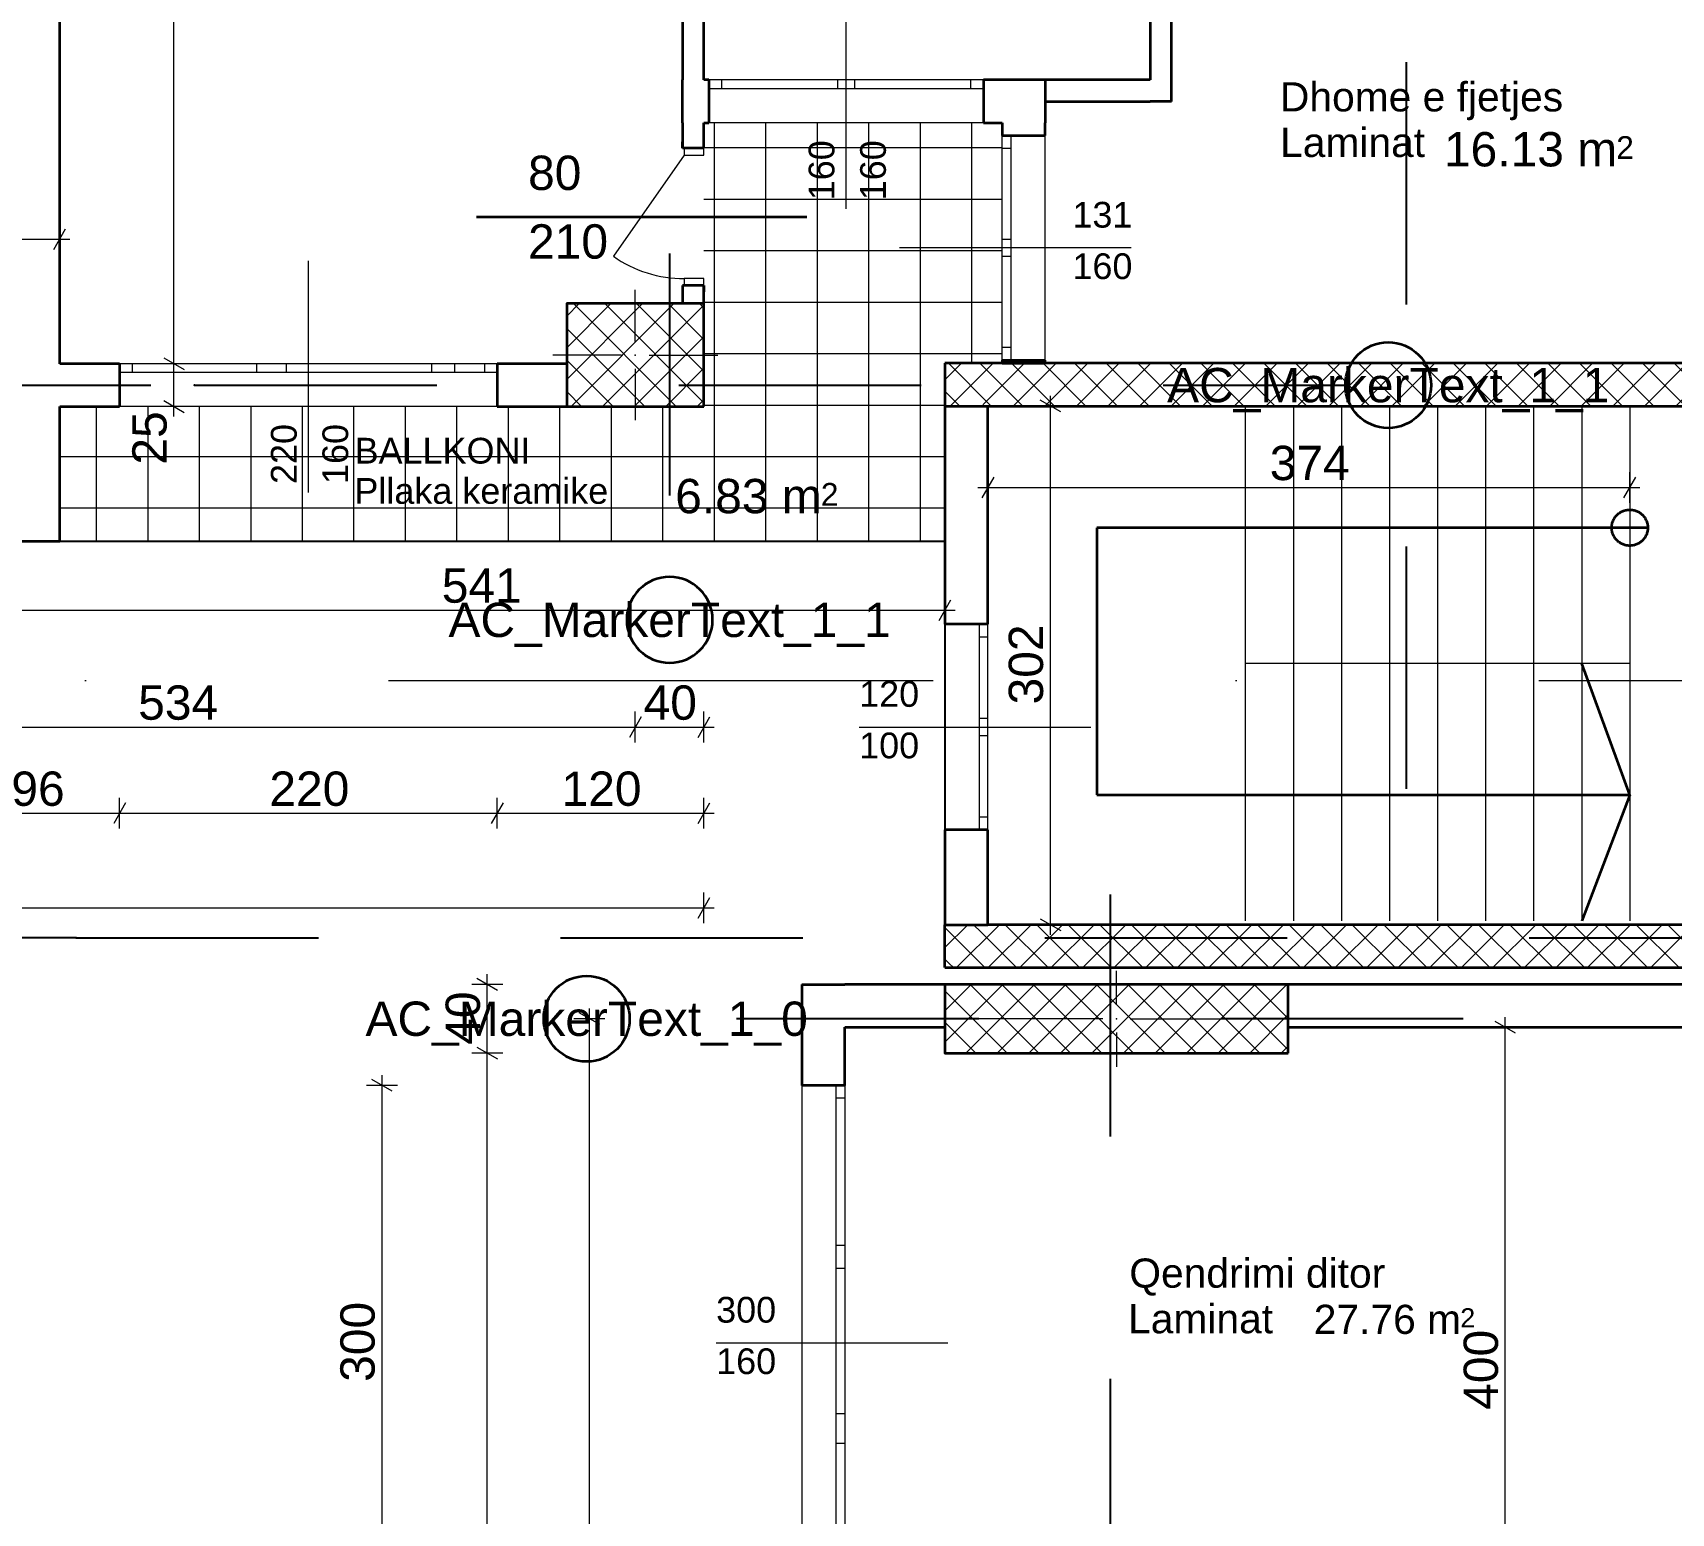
# Model space of a CAD drawing. Header units: centimetres. Extents: x 765 to 25620, y 224160 to 230516.
# Drawn here: x 2017 to 2971, y 227625 to 228488 of the extents above; entities that cross this region are included whole.
import ezdxf
from ezdxf.enums import TextEntityAlignment as Align

# ---------------------------------------------------------------- set-up
doc = ezdxf.new("R2010")
doc.units = ezdxf.units.CM
doc.header["$MEASUREMENT"] = 0
for name, pattern in [('Dashed', [423.333333, 211.666667, -211.666667]), ('Dot & Dashed', [670.277762, 317.5, -176.388889, 0, -176.388874]), ('Small Dashed', [282.222222, 141.111111, -141.111111])]:
    doc.linetypes.add(name, pattern=pattern)
for name, color, linetype, lineweight in [('0_Pen_No__1', 7, 'Continuous', 13), ('0_Pen_No__101', 252, 'Continuous', 13), ('0_Pen_No__6', 5, 'Continuous', 35), ('2D Drafting - General_Pen_No__6', 5, 'Continuous', 35), ('ARCHICAD Door Markers_Pen_No__21', 7, 'Continuous', 35), ('ARCHICAD Door Markers_Pen_No__7', 7, 'Continuous', 35), ('ARCHICAD Doors_Pen_No__27', 7, 'Continuous', 35), ('ARCHICAD Window Markers_Pen_No__1', 7, 'Continuous', 13), ('ARCHICAD Window Markers_Pen_No__7', 7, 'Continuous', 35), ('ARCHICAD Windows_Pen_No__27', 7, 'Continuous', 35), ('Structural - Bearing_Pen_No__20', 1, 'Continuous', 0), ('Structural - Bearing_Pen_No__21', 7, 'Continuous', 35), ('Structural - Bearing_Pen_No__27', 7, 'Continuous', 35), ('Structural - Shear_Pen_No__1', 7, 'Continuous', 13), ('Structural - Shear_Pen_No__7', 7, 'Continuous', 35)]:
    doc.layers.add(name, color=color, linetype=linetype, lineweight=lineweight)
for name, color, linetype, lineweight, true_color in [('0_Pen_No__8', 7, 'Continuous', 35, 0xa80f02), ('Annotation - Text_Pen_No__8', 7, 'Continuous', 35, 0xa80f02), ('ARCHICAD Doors_Pen_No__23', 7, 'Continuous', 20, 0xff6600), ('ARCHICAD Doors_Pen_No__3', 7, 'Continuous', 18, 0xff6600), ('ARCHICAD Windows_Pen_No__23', 7, 'Continuous', 20, 0xff6600), ('ARCHICAD Windows_Pen_No__3', 7, 'Continuous', 18, 0xff6600), ('Marker - Section_Pen_No__85', 7, 'Continuous', 20, 0x80c2ff), ('Structural - Shear_Pen_No__58', 7, 'Continuous', 25, 0xdf0000)]:
    doc.layers.add(name, color=color, linetype=linetype, lineweight=lineweight, true_color=true_color)
for name, color, linetype in [('ARCHICAD Door Markers', 7, 'Continuous'), ('ARCHICAD Doors', 7, 'Continuous'), ('ARCHICAD Window Markers', 7, 'Continuous'), ('ARCHICAD Windows', 7, 'Continuous'), ('Dimensioning - General', 7, 'Continuous'), ('Structural - Bearing', 7, 'Continuous')]:
    doc.layers.add(name, color=color, linetype=linetype)
doc.styles.add('GENERATED_STYLE_1', font='arial.ttf')
pattern_1 = [(45, (1303.923, 207240.939), (-9.192388, 9.192388), []), (135, (1303.923, 207240.939), (9.192388, 9.192388), [])]

# ---------------------------------------------------------------- blocks, each defined once
blk = doc.blocks.new('Triple Window 22_2')
at = {"layer": 'ARCHICAD Windows_Pen_No__23', "color": 30, "linetype": 'Continuous', "lineweight": 20, "true_color": 0xff6600}
for p, q in [((-1100, 0), (-1025, 0)), ((-1025, 0), (-1025, -50)), ((-852.5, -50), (-852.5, 0)), ((-852.5, 0), (-784.5, 0)), ((-784.5, 0), (-716.5, 0)), ((-716.5, 0), (-716.5, -50)), ((128, -50), (128, 0)), ((128, 0), (215.5, 0)), ((215.5, 0), (303, 0)), ((303, 0), (303, -50)), ((1025, -50), (1025, 0)), ((1025, 0), (1100, 0)), ((-1025, -50), (-1100, -50)), ((-784.5, -50), (-852.5, -50)), ((-716.5, -50), (-784.5, -50)), ((215.5, -50), (128, -50)), ((303, -50), (215.5, -50)), ((1100, -50), (1025, -50))]:
    blk.add_line(p, q, dxfattribs=at)
at = {"layer": 'ARCHICAD Windows_Pen_No__27', "color": 7, "linetype": 'Continuous', "lineweight": 35}
for p, q in [((-1100, 0), (-1100, -50)), ((-1100, 0), (-1100, -50)), ((1100, 0), (1100, -50)), ((1100, 0), (1100, -50)), ((-1100, -50), (-1100, -250)), ((1100, -50), (1100, -250))]:
    blk.add_line(p, q, dxfattribs=at)
at = {"layer": 'ARCHICAD Windows_Pen_No__3', "color": 30, "linetype": 'Continuous', "lineweight": 18, "true_color": 0xff6600}
for p, q in [((-1100, 0), (1100, 0)), ((-1025, 0), (-852.5, 0)), ((-716.5, 0), (128, 0)), ((303, 0), (1025, 0)), ((-852.5, -50), (-1025, -50)), ((128, -50), (-716.5, -50)), ((1025, -50), (303, -50)), ((-1100, -250), (1100, -250))]:
    blk.add_line(p, q, dxfattribs=at)
blk = doc.blocks.new('W Marker 22')
at = {"layer": 'ARCHICAD Window Markers_Pen_No__1', "color": 7, "linetype": 'Continuous', "lineweight": 13}
blk.add_line((0, -750), (0, 600), dxfattribs=at)
at = {"layer": 'ARCHICAD Window Markers_Pen_No__7', "color": 7, "lineweight": 35, "style": 'GENERATED_STYLE_1'}
for tag, p in [('AC_MarkerText_2_1', (-23.6, -701)), ('AC_MarkerText_2_0', (276.4, -701))]:
    blk.add_attdef(tag, text='', height=150, rotation=90, dxfattribs=at).set_placement(p, align=Align.BOTTOM_LEFT)
blk = doc.blocks.new('Double Sash Window 22_3')
at = {"layer": 'ARCHICAD Windows_Pen_No__23', "color": 30, "linetype": 'Continuous', "lineweight": 20, "true_color": 0xff6600}
for p, q in [((-654.2, 0), (-579.2, 0)), ((-579.2, 0), (-579.2, -50)), ((-50, -50), (-50, 0)), ((-50, 0), (0, 0)), ((0, 0), (50, 0)), ((50, 0), (50, -50)), ((579.2, -50), (579.2, 0)), ((579.2, 0), (654.2, 0)), ((-579.2, -50), (-654.2, -50)), ((0, -50), (-50, -50)), ((50, -50), (0, -50)), ((654.2, -50), (579.2, -50))]:
    blk.add_line(p, q, dxfattribs=at)
at = {"layer": 'ARCHICAD Windows_Pen_No__27', "color": 7, "linetype": 'Continuous', "lineweight": 35}
for p, q in [((-654.2, 0), (-654.2, -50)), ((-654.2, 0), (-654.2, -50)), ((654.2, 0), (654.2, -50)), ((654.2, 0), (654.2, -50)), ((-654.2, -50), (-654.2, -250)), ((654.2, -50), (654.2, -250))]:
    blk.add_line(p, q, dxfattribs=at)
at = {"layer": 'ARCHICAD Windows_Pen_No__3', "color": 30, "linetype": 'Continuous', "lineweight": 18, "true_color": 0xff6600}
for p, q in [((-654.2, 0), (654.2, 0)), ((-579.2, 0), (-50, 0)), ((50, 0), (579.2, 0)), ((-50, -50), (-579.2, -50)), ((579.2, -50), (50, -50)), ((-654.2, -250), (654.2, -250))]:
    blk.add_line(p, q, dxfattribs=at)
blk = doc.blocks.new('W Marker 22_2')
at = {"layer": 'ARCHICAD Window Markers_Pen_No__1', "color": 7, "linetype": 'Continuous', "lineweight": 13}
blk.add_line((0, 500), (0, -850), dxfattribs=at)
at = {"layer": 'ARCHICAD Window Markers_Pen_No__7', "color": 7, "lineweight": 35, "style": 'GENERATED_STYLE_1'}
for tag, p in [('AC_MarkerText_3', (276.4, 207.5)), ('iShowSillTo', (-23.6, 207.4))]:
    blk.add_attdef(tag, text='', height=150, rotation=90, dxfattribs=at).set_placement(p, align=Align.BOTTOM_LEFT)
blk = doc.blocks.new('Double Sash Window 22_2')
at = {"layer": 'ARCHICAD Windows_Pen_No__23', "color": 30, "linetype": 'Continuous', "lineweight": 20, "true_color": 0xff6600}
for p, q in [((-800, 0), (-725, 0)), ((-725, 0), (-725, -50)), ((-50, -50), (-50, 0)), ((-50, 0), (0, 0)), ((0, 0), (50, 0)), ((50, 0), (50, -50)), ((725, -50), (725, 0)), ((725, 0), (800, 0)), ((-725, -50), (-800, -50)), ((0, -50), (-50, -50)), ((50, -50), (0, -50)), ((800, -50), (725, -50))]:
    blk.add_line(p, q, dxfattribs=at)
at = {"layer": 'ARCHICAD Windows_Pen_No__27', "color": 7, "linetype": 'Continuous', "lineweight": 35}
for p, q in [((-800, 0), (-800, -50)), ((-800, 0), (-800, -50)), ((800, 0), (800, -50)), ((800, 0), (800, -50)), ((-800, -50), (-800, -250)), ((800, -50), (800, -250))]:
    blk.add_line(p, q, dxfattribs=at)
at = {"layer": 'ARCHICAD Windows_Pen_No__3', "color": 30, "linetype": 'Continuous', "lineweight": 18, "true_color": 0xff6600}
for p, q in [((-800, 0), (800, 0)), ((-725, 0), (-50, 0)), ((50, 0), (725, 0)), ((-50, -50), (-725, -50)), ((725, -50), (50, -50)), ((-800, -250), (800, -250))]:
    blk.add_line(p, q, dxfattribs=at)
blk = doc.blocks.new('Door 22_6')
at = {"layer": 'ARCHICAD Doors_Pen_No__23', "color": 30, "linetype": 'Continuous', "lineweight": 20, "true_color": 0xff6600}
for p, q in [((-360, 0), (-400, 0)), ((-400, 0), (-400, -115)), ((-360, -115), (-360, 0)), ((400, 0), (360, 0)), ((360, 0), (360, -115)), ((400, -115), (400, 0)), ((-400, -115), (-360, -115)), ((360, -115), (400, -115))]:
    blk.add_line(p, q, dxfattribs=at)
at = {"layer": 'ARCHICAD Doors_Pen_No__27', "color": 7, "linetype": 'Continuous', "lineweight": 35}
for p, q in [((-400, 10), (-437, 10)), ((-400, 10), (-437, 10)), ((-400, 0), (-400, 10)), ((-400, 0), (-400, 10)), ((-400, -115), (-400, 0)), ((-400, -115), (-400, 0)), ((400, 0), (400, 10)), ((400, 0), (400, 10)), ((400, 10), (437, 10)), ((400, 10), (437, 10)), ((400, -115), (400, 0)), ((400, -115), (400, 0)), ((-400, -115), (-437, -115)), ((-400, -115), (-437, -115)), ((400, -115), (437, -115)), ((400, -115), (437, -115))]:
    blk.add_line(p, q, dxfattribs=at)
at = {"layer": 'ARCHICAD Doors_Pen_No__3', "color": 30, "linetype": 'Continuous', "lineweight": 18, "true_color": 0xff6600}
blk.add_line((360, 0), (-229.8, 413), dxfattribs=at)
blk.add_arc((360, 0), 720, 145, 180, dxfattribs=at)
blk = doc.blocks.new('D Marker 22_6')
at = {"layer": 'ARCHICAD Door Markers_Pen_No__21', "color": 7, "linetype": 'Continuous', "lineweight": 35}
blk.add_line((0, -1325), (0, 600), dxfattribs=at)
at = {"layer": 'ARCHICAD Door Markers_Pen_No__7', "color": 7, "lineweight": 35, "style": 'GENERATED_STYLE_1'}
for tag, p in [('AC_MarkerText_2', (-31.4, -959.7)), ('AC_MarkerText_3', (368.6, -959.7))]:
    blk.add_attdef(tag, text='', height=200, rotation=90, dxfattribs=at).set_placement(p, align=Align.BOTTOM_LEFT)
blk = doc.blocks.new('Triple Window 22')
at = {"layer": 'ARCHICAD Windows_Pen_No__23', "color": 30, "linetype": 'Continuous', "lineweight": 20, "true_color": 0xff6600}
for p, q in [((-1500, 0), (-1425, 0)), ((-1425, 0), (-1425, -50)), ((-568, -50), (-568, 0)), ((-568, 0), (-500, 0)), ((-500, 0), (-432, 0)), ((-432, 0), (-432, -50)), ((412.5, -50), (412.5, 0)), ((412.5, 0), (500, 0)), ((500, 0), (587.5, 0)), ((587.5, 0), (587.5, -50)), ((1425, -50), (1425, 0)), ((1425, 0), (1500, 0)), ((-1425, -50), (-1500, -50)), ((-500, -50), (-568, -50)), ((-432, -50), (-500, -50)), ((500, -50), (412.5, -50)), ((587.5, -50), (500, -50)), ((1500, -50), (1425, -50))]:
    blk.add_line(p, q, dxfattribs=at)
at = {"layer": 'ARCHICAD Windows_Pen_No__27', "color": 7, "linetype": 'Continuous', "lineweight": 35}
for p, q in [((-1500, 0), (-1500, -50)), ((-1500, 0), (-1500, -50)), ((1500, 0), (1500, -50)), ((1500, 0), (1500, -50)), ((-1500, -50), (-1500, -250)), ((1500, -50), (1500, -250))]:
    blk.add_line(p, q, dxfattribs=at)
at = {"layer": 'ARCHICAD Windows_Pen_No__3', "color": 30, "linetype": 'Continuous', "lineweight": 18, "true_color": 0xff6600}
for p, q in [((-1500, 0), (1500, 0)), ((-1425, 0), (-568, 0)), ((-432, 0), (412.5, 0)), ((587.5, 0), (1425, 0)), ((-568, -50), (-1425, -50)), ((412.5, -50), (-432, -50)), ((1425, -50), (587.5, -50)), ((-1500, -250), (1500, -250))]:
    blk.add_line(p, q, dxfattribs=at)
blk = doc.blocks.new('Double Sash Window 22')
at = {"layer": 'ARCHICAD Windows_Pen_No__23', "color": 30, "linetype": 'Continuous', "lineweight": 20, "true_color": 0xff6600}
for p, q in [((-600, 0), (-525, 0)), ((-525, 0), (-525, -50)), ((-50, -50), (-50, 0)), ((-50, 0), (0, 0)), ((0, 0), (50, 0)), ((50, 0), (50, -50)), ((525, -50), (525, 0)), ((525, 0), (600, 0)), ((-525, -50), (-600, -50)), ((0, -50), (-50, -50)), ((50, -50), (0, -50)), ((600, -50), (525, -50))]:
    blk.add_line(p, q, dxfattribs=at)
at = {"layer": 'ARCHICAD Windows_Pen_No__27', "color": 7, "linetype": 'Continuous', "lineweight": 35}
for p, q in [((-600, 0), (-600, -50)), ((-600, 0), (-600, -50)), ((600, 0), (600, -50)), ((600, 0), (600, -50)), ((-600, -50), (-600, -250)), ((600, -50), (600, -250))]:
    blk.add_line(p, q, dxfattribs=at)
at = {"layer": 'ARCHICAD Windows_Pen_No__3', "color": 30, "linetype": 'Continuous', "lineweight": 18, "true_color": 0xff6600}
for p, q in [((-600, 0), (600, 0)), ((-525, 0), (-50, 0)), ((50, 0), (525, 0)), ((-50, -50), (-525, -50)), ((525, -50), (50, -50)), ((-600, -250), (600, -250))]:
    blk.add_line(p, q, dxfattribs=at)

msp = doc.modelspace()

# ---------------------------------------------------------------- hatches: boundary and pattern name
at = {"layer": 'Structural - Bearing', "linetype": 'Continuous', "lineweight": 0, "true_color": 0x000000}
h = msp.add_hatch(dxfattribs=at)
h.set_pattern_fill('CONCRETE_BLOCK', color=18, scale=0.1, style=0, pattern_type=2)
h.set_pattern_definition(pattern_1)
h.paths.add_polyline_path([(2407.85, 228270.03), (2407.85, 228330.03), (2327.85, 228330.03), (2327.85, 228270.03)])
h = msp.add_hatch(dxfattribs=at)
h.set_pattern_fill('CONCRETE_BLOCK', color=18, scale=0.1, style=0, pattern_type=2)
h.set_pattern_definition(pattern_1)
h.paths.add_polyline_path([(3295.09, 228295.34), (2548.26, 228295.34), (2573.26, 228270.34), (3295.09, 228270.34)])
h = msp.add_hatch(dxfattribs=at)
h.set_pattern_fill('CONCRETE_BLOCK', color=18, scale=0.1, style=0, pattern_type=2)
h.set_pattern_definition(pattern_1)
h.paths.add_polyline_path([(2548.26, 228270.34), (2573.26, 228270.34), (2548.26, 228295.34)])
h = msp.add_hatch(dxfattribs=at)
h.set_pattern_fill('CONCRETE_BLOCK', color=18, scale=0.1, style=0, pattern_type=2)
h.set_pattern_definition(pattern_1)
h.paths.add_polyline_path([(3295.09, 227968.13), (2573.26, 227968.13), (2548.26, 227943.13), (3295.09, 227943.13)])
h = msp.add_hatch(dxfattribs=at)
h.set_pattern_fill('CONCRETE_BLOCK', color=18, scale=0.1, style=0, pattern_type=2)
h.set_pattern_definition(pattern_1)
h.paths.add_polyline_path([(2573.26, 227968.13), (2548.26, 227968.13), (2548.26, 227943.13)])
h = msp.add_hatch(dxfattribs=at)
h.set_pattern_fill('CONCRETE_BLOCK', color=18, scale=0.1, style=0, pattern_type=2)
h.set_pattern_definition(pattern_1)
h.paths.add_polyline_path([(2748.26, 227893.34), (2748.26, 227933.34), (2548.26, 227933.34), (2548.26, 227893.34)])

# ---------------------------------------------------------------- linework, layer by layer
at = {"color": 0}
for p, q in [((2007.44, 228191.63), (2548.26, 228191.63)), ((2548.26, 228191.63), (2548.26, 227943.13)), ((2548.26, 227943.13), (4365.54, 227943.13))]:
    msp.add_line(p, q, dxfattribs=at)
at = {"layer": '0_Pen_No__1', "color": 7, "linetype": 'Continuous', "lineweight": 13}
for p, q in [((2723.26, 228270.34), (2723.26, 227970.34)), ((2751.26, 228270.34), (2751.26, 227970.34)), ((2779.26, 228270.34), (2779.26, 227970.34)), ((2807.26, 228270.34), (2807.26, 227970.34)), ((2835.26, 228270.34), (2835.26, 227970.34)), ((2863.26, 228270.34), (2863.26, 227970.34)), ((2891.26, 228270.34), (2891.26, 227970.34)), ((2919.26, 228270.34), (2919.26, 227970.34)), ((2947.26, 228270.34), (2947.26, 227970.34)), ((2947.26, 228120.34), (2723.26, 228120.34))]:
    msp.add_line(p, q, dxfattribs=at)
at = {"layer": '0_Pen_No__101', "color": 252, "linetype": 'Continuous', "lineweight": 13}
for p, q in [((2413.92, 228191.63), (2413.92, 228435.34)), ((2443.92, 228191.63), (2443.92, 228435.34)), ((2473.92, 228191.63), (2473.92, 228435.34)), ((2503.92, 228191.63), (2503.92, 228435.34)), ((2533.92, 228191.63), (2533.92, 228435.34)), ((2563.92, 228295.34), (2563.92, 228435.34)), ((2407.85, 228420.94), (2581.68, 228420.94)), ((2407.85, 228390.94), (2581.68, 228390.94)), ((2407.85, 228360.94), (2581.68, 228360.94)), ((2407.85, 228330.94), (2581.68, 228330.94)), ((2407.85, 228300.94), (2581.68, 228300.94)), ((2053.92, 228191.63), (2053.92, 228270.03)), ((2083.92, 228191.63), (2083.92, 228270.03)), ((2113.92, 228191.63), (2113.92, 228270.03)), ((2143.92, 228191.63), (2143.92, 228270.03)), ((2173.92, 228191.63), (2173.92, 228270.03)), ((2203.92, 228191.63), (2203.92, 228270.03)), ((2233.92, 228191.63), (2233.92, 228270.03)), ((2263.92, 228191.63), (2263.92, 228270.03)), ((2293.92, 228191.63), (2293.92, 228270.03)), ((2323.92, 228191.63), (2323.92, 228270.03)), ((2353.92, 228191.63), (2353.92, 228270.03)), ((2383.92, 228191.63), (2383.92, 228270.03)), ((2407.85, 228270.94), (2548.26, 228270.94)), ((2032.44, 228240.94), (2548.26, 228240.94)), ((2032.44, 228210.94), (2548.26, 228210.94))]:
    msp.add_line(p, q, dxfattribs=at)
at = {"layer": '0_Pen_No__6', "color": 5, "linetype": 'Continuous', "lineweight": 35}
for p, q in [((2957.76, 228199.46), (2636.72, 228199.46)), ((2636.72, 228199.46), (2636.72, 228043.81)), ((2947.26, 228043.81), (2919.26, 228120.34)), ((2636.72, 228043.81), (2947.26, 228043.81)), ((2947.26, 228043.81), (2919.26, 227970.34))]:
    msp.add_line(p, q, dxfattribs=at)
at = {"layer": '2D Drafting - General_Pen_No__6', "color": 5, "linetype": 'Dashed', "lineweight": 35}
msp.add_circle((2947.26, 228199.46), 10.5, dxfattribs=at)
at = {"layer": 'Dimensioning - General', "color": 7, "linetype": 'Continuous', "lineweight": 13}
for p, q in [((2099.05, 228295.03), (2099.05, 228986.81)), ((2032.44, 228358.58), (2032.44, 228376.58)), ((2007.44, 228367.58), (2032.44, 228367.58)), ((2028.98, 228361.58), (2035.9, 228373.58)), ((2032.44, 228367.58), (2038.31, 228367.58)), ((2093.05, 228298.49), (2105.05, 228291.56)), ((2093.05, 228298.49), (2105.05, 228291.56)), ((2108.05, 228295.03), (2090.05, 228295.03)), ((2108.05, 228295.03), (2090.05, 228295.03)), ((2099.05, 228270.03), (2099.05, 228295.03)), ((2108.05, 228270.03), (2090.05, 228270.03)), ((2108.05, 228270.03), (2090.05, 228270.03)), ((2093.05, 228273.49), (2105.05, 228266.56)), ((2093.05, 228273.49), (2105.05, 228266.56)), ((2099.05, 228264.16), (2099.05, 228270.03)), ((2618.7, 228270.34), (2600.7, 228270.34)), ((2615.7, 228266.88), (2603.7, 228273.8)), ((2609.7, 228270.34), (2609.7, 228276.21)), ((2609.7, 227968.13), (2609.7, 228270.34)), ((2573.26, 228213.89), (2573.26, 228231.89)), ((2947.26, 228213.89), (2947.26, 228231.89)), ((2567.39, 228222.89), (2573.26, 228222.89)), ((2576.72, 228228.89), (2569.8, 228216.89)), ((2573.26, 228222.89), (2947.26, 228222.89)), ((2943.8, 228216.89), (2950.72, 228228.89)), ((2947.26, 228222.89), (2953.13, 228222.89)), ((2544.8, 228145.47), (2551.72, 228157.47)), ((2548.26, 228142.47), (2548.26, 228160.47)), ((2007.44, 228151.47), (2548.26, 228151.47)), ((2548.26, 228151.47), (2554.13, 228151.47)), ((2371.31, 228089.28), (2364.38, 228077.28)), ((2371.31, 228089.28), (2364.38, 228077.28)), ((2367.85, 228074.28), (2367.85, 228092.28)), ((2367.85, 228074.28), (2367.85, 228092.28)), ((2404.38, 228077.28), (2411.31, 228089.28)), ((2407.85, 228074.28), (2407.85, 228092.28)), ((1834.04, 228083.28), (2367.85, 228083.28)), ((2367.85, 228083.28), (2407.85, 228083.28)), ((2407.85, 228083.28), (2413.72, 228083.28)), ((2067.38, 228024.1), (2067.38, 228042.1)), ((2067.38, 228024.1), (2067.38, 228042.1)), ((2287.38, 228024.1), (2287.38, 228042.1)), ((2287.38, 228024.1), (2287.38, 228042.1)), ((2407.85, 228024.1), (2407.85, 228042.1)), ((1971.54, 228033.1), (2067.38, 228033.1)), ((2070.85, 228039.1), (2063.92, 228027.1)), ((2070.85, 228039.1), (2063.92, 228027.1)), ((2067.38, 228033.1), (2287.38, 228033.1)), ((2290.85, 228039.1), (2283.92, 228027.1)), ((2290.85, 228039.1), (2283.92, 228027.1)), ((2287.38, 228033.1), (2407.85, 228033.1)), ((2404.38, 228027.1), (2411.31, 228039.1)), ((2407.85, 228033.1), (2413.72, 228033.1)), ((2404.38, 227971.93), (2411.31, 227983.93)), ((2407.85, 227968.93), (2407.85, 227986.93)), ((1083.56, 227977.93), (2407.85, 227977.93)), ((2407.85, 227977.93), (2413.72, 227977.93)), ((2618.7, 227968.13), (2600.7, 227968.13)), ((2603.7, 227971.59), (2615.7, 227964.67)), ((2609.7, 227962.26), (2609.7, 227968.13)), ((2287.59, 227929.88), (2275.59, 227936.8)), ((2281.59, 227933.34), (2281.59, 227939.21)), ((2290.59, 227933.34), (2272.59, 227933.34)), ((2281.59, 227893.34), (2281.59, 227933.34)), ((2347.09, 227909.88), (2335.09, 227916.8)), ((2341.09, 227913.34), (2341.09, 227919.21)), ((2350.09, 227913.34), (2332.09, 227913.34)), ((2341.09, 227215.63), (2341.09, 227913.34)), ((2883.76, 227908.34), (2865.76, 227908.34)), ((2880.76, 227904.88), (2868.76, 227911.8)), ((2874.76, 227908.34), (2874.76, 227914.21)), ((2874.76, 227508.13), (2874.76, 227908.34)), ((2275.59, 227896.8), (2287.59, 227889.88)), ((2275.59, 227896.8), (2287.59, 227889.88)), ((2290.59, 227893.34), (2272.59, 227893.34)), ((2290.59, 227893.34), (2272.59, 227893.34)), ((2281.59, 227245.63), (2281.59, 227893.34)), ((2226.25, 227871.05), (2214.25, 227877.98)), ((2220.25, 227874.52), (2220.25, 227880.38)), ((2229.25, 227874.52), (2211.25, 227874.52)), ((2220.25, 227574.52), (2220.25, 227874.52))]:
    msp.add_line(p, q, dxfattribs=at)
at = {"layer": 'Marker - Section_Pen_No__85', "color": 151, "linetype": 'Dot & Dashed', "lineweight": 20, "true_color": 0x80c2ff}
msp.add_line((883.2, 228110.44), (5070.69, 228110.44), dxfattribs=at)
at = {"layer": 'Structural - Bearing_Pen_No__20', "color": 1, "linetype": 'Continuous', "lineweight": 0}
for p, q in [((2367.85, 228308.03), (2367.85, 228338.03)), ((2359.85, 228300.03), (2319.85, 228300.03)), ((2375.85, 228300.03), (2415.85, 228300.03)), ((2367.85, 228292.03), (2367.85, 228262.03)), ((2648.26, 227921.34), (2648.26, 227941.34)), ((2640.26, 227913.34), (2540.26, 227913.34)), ((2656.26, 227913.34), (2756.26, 227913.34)), ((2648.26, 227905.34), (2648.26, 227885.34))]:
    msp.add_line(p, q, dxfattribs=at)
for p in [(2367.85, 228300.03), (2648.26, 227913.34)]:
    msp.add_point(p, dxfattribs=at)
at = {"layer": 'Structural - Bearing_Pen_No__21', "color": 7, "linetype": 'Continuous', "lineweight": 35, "flags": 128}
for points in [[(2407.85, 228270.03), (2407.85, 228330.03), (2327.85, 228330.03), (2327.85, 228270.03)], [(2748.26, 227893.34), (2748.26, 227933.34), (2548.26, 227933.34), (2548.26, 227893.34)]]:
    msp.add_lwpolyline(points, close=True, dxfattribs=at)
at = {"layer": 'Structural - Bearing_Pen_No__27', "color": 7, "linetype": 'Continuous', "lineweight": 35}
for p, q in [((2410.69, 228460.34), (2410.69, 228455.34)), ((2570.69, 228460.34), (2570.69, 228455.34)), ((2410.69, 228455.34), (2410.69, 228435.34)), ((2570.69, 228455.34), (2570.69, 228435.34)), ((2395.35, 228420.57), (2395.35, 228424.27)), ((2407.85, 228420.57), (2407.85, 228424.27)), ((2581.68, 228427.99), (2586.68, 228427.99)), ((2586.68, 228427.99), (2606.68, 228427.99)), ((2396.35, 228420.57), (2395.35, 228420.57)), ((2407.85, 228420.57), (2396.35, 228420.57)), ((2395.35, 228340.57), (2395.35, 228336.87)), ((2396.35, 228340.57), (2395.35, 228340.57)), ((2407.85, 228340.57), (2396.35, 228340.57)), ((2407.85, 228340.57), (2407.85, 228336.87)), ((2067.38, 228295.03), (2067.38, 228290.03)), ((2067.38, 228290.03), (2067.38, 228270.03)), ((2287.38, 228295.03), (2287.38, 228290.03)), ((2287.38, 228290.03), (2287.38, 228270.03)), ((2581.68, 228297.14), (2586.68, 228297.14)), ((2586.68, 228297.14), (2606.68, 228297.14)), ((2548.26, 228270.34), (2573.26, 228270.34)), ((2548.26, 228270.34), (2573.26, 228270.34)), ((2568.26, 228143.32), (2548.26, 228143.32)), ((2573.26, 228143.32), (2568.26, 228143.32)), ((2568.26, 228023.32), (2548.26, 228023.32)), ((2573.26, 228023.32), (2568.26, 228023.32)), ((2548.26, 227968.13), (2573.26, 227968.13)), ((2548.26, 227968.13), (2573.26, 227968.13)), ((2484.94, 227874.52), (2464.94, 227874.52)), ((2489.94, 227874.52), (2484.94, 227874.52))]:
    msp.add_line(p, q, dxfattribs=at)
at = {"layer": 'Structural - Bearing_Pen_No__27', "color": 7, "linetype": 'Continuous', "lineweight": 35, "flags": 128}
for points in [[(2032.44, 228295.03), (2032.44, 228986.81)], [(2667.85, 228799.99), (2667.85, 228460.34)], [(2680.35, 228447.84), (2680.35, 228799.99)], [(2395.35, 228650.34), (2395.35, 228460.34)], [(2407.85, 228460.34), (2407.85, 228650.34)], [(2395.35, 228435.34), (2395.35, 228460.34)], [(2410.69, 228460.34), (2407.85, 228460.34)], [(2606.68, 228460.34), (2570.69, 228460.34)], [(2667.85, 228460.34), (2606.68, 228460.34)], [(2606.68, 228460.34), (2606.68, 228447.84)], [(2606.68, 228460.34), (2606.68, 228435.34)], [(2606.68, 228447.84), (2667.85, 228447.84)], [(2680.35, 228447.84), (2667.85, 228447.84)], [(2395.35, 228435.34), (2395.35, 228420.57)], [(2407.85, 228435.34), (2410.69, 228435.34)], [(2407.85, 228420.57), (2407.85, 228435.34)], [(2570.69, 228435.34), (2581.68, 228435.34)], [(2581.68, 228435.34), (2581.68, 228427.99)], [(2606.68, 228427.99), (2606.68, 228435.34)], [(2395.35, 228340.57), (2395.35, 228330.03)], [(2407.85, 228330.03), (2407.85, 228340.57)], [(2067.38, 228295.03), (2032.44, 228295.03)], [(2327.85, 228295.03), (2287.38, 228295.03)], [(2985.09, 228295.34), (2548.26, 228295.34)], [(2548.26, 228295.34), (2548.26, 228270.34)], [(2581.68, 228297.14), (2581.68, 228295.34)], [(2581.68, 228295.34), (2606.68, 228295.34)], [(2606.68, 228295.34), (2606.68, 228297.14)], [(2032.44, 228191.63), (2032.44, 228270.03)], [(2032.44, 228270.03), (2067.38, 228270.03)], [(2287.38, 228270.03), (2327.85, 228270.03)], [(2548.26, 228270.34), (2548.26, 228143.32)], [(2573.26, 228143.32), (2573.26, 228270.34)], [(2573.26, 228270.34), (3295.09, 228270.34)], [(2007.44, 228191.63), (2032.44, 228191.63)], [(2548.26, 228023.32), (2548.26, 227968.13)], [(2573.26, 227968.13), (2573.26, 228023.32)], [(2548.26, 227943.13), (2548.26, 227968.13)], [(3295.09, 227968.13), (2573.26, 227968.13)], [(2548.26, 227943.13), (3295.09, 227943.13)], [(2464.94, 227933.34), (2464.94, 227874.52)], [(2464.94, 227933.34), (2489.94, 227933.34)], [(2548.26, 227933.34), (2489.94, 227933.34)], [(3017.59, 227933.34), (2748.26, 227933.34)], [(2489.94, 227908.34), (2548.26, 227908.34)], [(2489.94, 227874.52), (2489.94, 227908.34)], [(2748.26, 227908.34), (3017.59, 227908.34)]]:
    msp.add_lwpolyline(points, dxfattribs=at)
at = {"layer": 'Structural - Shear_Pen_No__58', "color": 12, "linetype": 'Small Dashed', "lineweight": 25, "true_color": 0xdf0000}
for p, q in [((2387.85, 229205.9), (2387.85, 228170.77)), ((2817.04, 229035.09), (2817.04, 227985)), ((1662.13, 228282.53), (2110.99, 228282.53)), ((2110.99, 228282.53), (2781.56, 228282.53)), ((2644.71, 226997.99), (2644.71, 228048.08)), ((2042.06, 227960.56), (991.97, 227960.56)), ((2042.06, 227960.56), (3446.01, 227960.56)), ((3414.58, 227913.34), (2364.5, 227913.34))]:
    msp.add_line(p, q, dxfattribs=at)
for p in [(2110.99, 228282.53), (2110.99, 228282.53), (2042.06, 227960.56), (2042.06, 227960.56)]:
    msp.add_point(p, dxfattribs=at)
at = {"layer": 'Structural - Shear_Pen_No__7', "color": 7, "linetype": 'Continuous', "lineweight": 35}
for centre, start_param, end_param in [((2806.56, 228282.53), 5.497787, 11.780972), ((2387.85, 228145.77), 3.926991, 10.210176), ((2339.5, 227913.34), 5.497787, 11.780972)]:
    msp.add_ellipse(centre, major_axis=(17.68, 17.68), ratio=1, start_param=start_param, end_param=end_param, dxfattribs=at)

# ---------------------------------------------------------------- block references
at = {"layer": 'ARCHICAD Door Markers', "color": 7, "lineweight": 35}
ref = msp.add_blockref('D Marker 22_6', (2407.85, 228380.57), dxfattribs=dict(at, xscale=0.1, yscale=0.1, zscale=0.1, rotation=270))
ref.add_attrib('AC_MarkerText_2', '80', dxfattribs={"layer": 'ARCHICAD Door Markers_Pen_No__7', "color": 7, "lineweight": 35, "height": 20, "style": 'GENERATED_STYLE_1'}).set_placement((2305.35, 228390.24), align=Align.BOTTOM_LEFT)
ref.add_attrib('AC_MarkerText_3', '210', dxfattribs={"layer": 'ARCHICAD Door Markers_Pen_No__7', "color": 7, "lineweight": 35, "height": 20, "style": 'GENERATED_STYLE_1'}).set_placement((2305.35, 228350.24), align=Align.BOTTOM_LEFT)
at = {"layer": 'ARCHICAD Doors', "color": 7, "linetype": 'Continuous', "lineweight": 13, "xscale": 0.1, "yscale": 0.1, "zscale": 100, "rotation": 89.99999999999999}
msp.add_blockref('Door 22_6', (2396.35, 228380.57), dxfattribs=at)
at = {"layer": 'ARCHICAD Window Markers', "color": 7, "lineweight": 13}
ref = msp.add_blockref('W Marker 22', (2490.69, 228460.34), dxfattribs=dict(at, xscale=0.1, yscale=0.1, zscale=0.1))
ref.add_attrib('AC_MarkerText_2', '160', dxfattribs={"layer": 'ARCHICAD Window Markers_Pen_No__7', "color": 7, "lineweight": 35, "height": 15, "rotation": 90, "style": 'GENERATED_STYLE_1'}).set_placement((2518.33, 228390.24), align=Align.BOTTOM_LEFT)
ref.add_attrib('AC_MarkerText_2_1', '160', dxfattribs={"layer": 'ARCHICAD Window Markers_Pen_No__7', "color": 7, "lineweight": 35, "height": 15, "rotation": 90, "style": 'GENERATED_STYLE_1'}).set_placement((2488.33, 228390.24), align=Align.BOTTOM_LEFT)
ref = msp.add_blockref('W Marker 22_2', (2606.68, 228362.57), dxfattribs=dict(at, xscale=0.1, yscale=0.1, zscale=0.1, rotation=270))
ref.add_attrib('AC_MarkerText_2', '131', dxfattribs={"layer": 'ARCHICAD Window Markers_Pen_No__7', "color": 7, "lineweight": 35, "height": 15, "style": 'GENERATED_STYLE_1'}).set_placement((2622.53, 228369.81), align=Align.BOTTOM_LEFT)
ref.add_attrib('AC_MarkerText_3', '160', dxfattribs={"layer": 'ARCHICAD Window Markers_Pen_No__7', "color": 7, "lineweight": 35, "height": 15, "style": 'GENERATED_STYLE_1'}).set_placement((2622.53, 228339.82), align=Align.BOTTOM_LEFT)
ref = msp.add_blockref('W Marker 22', (2177.38, 228295.03), dxfattribs=dict(at, xscale=0.1, yscale=0.1, zscale=0.1))
ref.add_attrib('AC_MarkerText_2', '220', dxfattribs={"layer": 'ARCHICAD Window Markers_Pen_No__7', "color": 7, "lineweight": 35, "height": 15, "rotation": 90, "style": 'GENERATED_STYLE_1'}).set_placement((2175.03, 228224.92), align=Align.BOTTOM_LEFT)
ref.add_attrib('AC_MarkerText_3', '160', dxfattribs={"layer": 'ARCHICAD Window Markers_Pen_No__7', "color": 7, "lineweight": 35, "height": 15, "rotation": 90, "style": 'GENERATED_STYLE_1'}).set_placement((2205.03, 228224.92), align=Align.BOTTOM_LEFT)
ref = msp.add_blockref('W Marker 22', (2573.26, 228083.32), dxfattribs=dict(at, xscale=0.1, yscale=0.1, zscale=0.1, rotation=270))
ref.add_attrib('A', '100', dxfattribs={"layer": 'ARCHICAD Window Markers_Pen_No__7', "color": 7, "lineweight": 35, "height": 15, "style": 'GENERATED_STYLE_1'}).set_placement((2498.26, 228060.58), align=Align.BOTTOM_LEFT)
ref.add_attrib('AC_MarkerText_2', '120', dxfattribs={"layer": 'ARCHICAD Window Markers_Pen_No__7', "color": 7, "lineweight": 35, "height": 15, "style": 'GENERATED_STYLE_1'}).set_placement((2498.26, 228090.58), align=Align.BOTTOM_LEFT)
ref = msp.add_blockref('W Marker 22', (2489.94, 227724.52), dxfattribs=dict(at, xscale=0.1, yscale=0.1, zscale=0.1, rotation=270))
ref.add_attrib('iShowSillTo', '300', dxfattribs={"layer": 'ARCHICAD Window Markers_Pen_No__7', "color": 7, "lineweight": 35, "height": 15, "style": 'GENERATED_STYLE_1'}).set_placement((2414.94, 227731.76), align=Align.BOTTOM_LEFT)
ref.add_attrib('AC_MarkerText_3', '160', dxfattribs={"layer": 'ARCHICAD Window Markers_Pen_No__7', "color": 7, "lineweight": 35, "height": 15, "style": 'GENERATED_STYLE_1'}).set_placement((2414.94, 227701.77), align=Align.BOTTOM_LEFT)
at = {"layer": 'ARCHICAD Windows', "color": 21, "linetype": 'Continuous', "lineweight": 18, "true_color": 0xff9955, "xscale": -0.1, "yscale": 0.1, "zscale": 100}
for name, p in [('Double Sash Window 22_2', (2490.69, 228460.34)), ('Triple Window 22_2', (2177.38, 228295.03))]:
    msp.add_blockref(name, p, dxfattribs=at)
at = {"layer": 'ARCHICAD Windows', "color": 21, "linetype": 'Continuous', "lineweight": 18, "true_color": 0xff9955, "yscale": 0.1, "zscale": 100}
for name, p, xscale, rotation in [('Double Sash Window 22_3', (2581.68, 228362.57), 0.1, 90), ('Double Sash Window 22', (2573.26, 228083.32), -0.1, 270), ('Triple Window 22', (2489.94, 227724.52), 0.1, 270)]:
    msp.add_blockref(name, p, dxfattribs=dict(at, xscale=xscale, rotation=rotation))

# ---------------------------------------------------------------- texts
at = {"layer": '0_Pen_No__8', "color": 14, "true_color": 0xa80f02, "style": 'GENERATED_STYLE_1'}
for s, height, p in [('16.13 m', 20, (2838.98, 228409.97)), ('2', 13.2, (2939.39, 228414.38)), ('6.83 m', 20, (2391.08, 228207.88)), ('2', 13.2, (2475.96, 228212.29)), ('27.76 m', 17, (2763.15, 227729.68)), ('2', 11.22, (2848.5, 227733.43))]:
    msp.add_text(s, height=height, dxfattribs=at).set_placement(p)
at = {"layer": 'Annotation - Text_Pen_No__8', "color": 14, "true_color": 0xa80f02, "style": 'GENERATED_STYLE_1'}
for s, height, p in [('Dhome e fjetjes', 17, (2743.45, 228442.01)), ('Laminat', 17, (2743.54, 228415.45)), ('BALLKONI', 15, (2204.26, 228236.82)), ('Pllaka keramike', 15, (2204.18, 228213.38)), ('Qendrimi ditor', 17, (2655.68, 227756.62)), ('Laminat', 17, (2654.96, 227730.05))]:
    msp.add_text(s, height=height, dxfattribs=at).set_placement(p)
at = {"layer": 'Dimensioning - General', "color": 7, "lineweight": 13, "char_height": 20, "attachment_point": 7, "rotation": 90, "style": 'GENERATED_STYLE_1'}
for s, insert in [('\\A1;25', (2095.05, 228236.2)), ('\\A1;40', (2277.59, 227898.16)), ('\\A1;400', (2870.76, 227685.47))]:
    msp.add_mtext(s, dxfattribs=dict(at, insert=insert))
at = {"layer": 'Dimensioning - General', "color": 5, "lineweight": 35, "char_height": 20, "attachment_point": 7, "style": 'GENERATED_STYLE_1'}
for s, insert in [('\\A1;374', (2737.49, 228226.89)), ('\\A1;96', (2004.29, 228037.1)), ('\\A1;220', (2154.62, 228037.1)), ('\\A1;120', (2324.85, 228037.1))]:
    msp.add_mtext(s, dxfattribs=dict(at, insert=insert))
at = {"layer": 'Dimensioning - General', "color": 7, "lineweight": 13, "char_height": 20, "attachment_point": 7, "style": 'GENERATED_STYLE_1'}
for s, insert in [('\\A1;541', (2255.08, 228155.47)), ('\\A1;534', (2078.18, 228087.28)), ('\\A1;40', (2372.67, 228087.28))]:
    msp.add_mtext(s, dxfattribs=dict(at, insert=insert))
at = {"layer": 'Dimensioning - General', "color": 5, "lineweight": 35, "char_height": 20, "attachment_point": 7, "rotation": 90, "style": 'GENERATED_STYLE_1'}
for s, insert in [('\\A1;302', (2605.7, 228096.47)), ('\\A1;300', (2216.25, 227701.75))]:
    msp.add_mtext(s, dxfattribs=dict(at, insert=insert))
at = {"layer": 'Structural - Shear_Pen_No__1', "color": 7, "lineweight": 13, "style": 'GENERATED_STYLE_1'}
for tag, p in [('AC_MarkerText_1_1', (2806.56, 228282.53)), ('AC_MarkerText_1_1', (2387.85, 228145.77)), ('AC_MarkerText_1_0', (2339.5, 227913.34))]:
    msp.add_attdef(tag, text='', height=20, dxfattribs=at).set_placement(p, align=Align.MIDDLE_CENTER)

doc.saveas('drawing.dxf')
